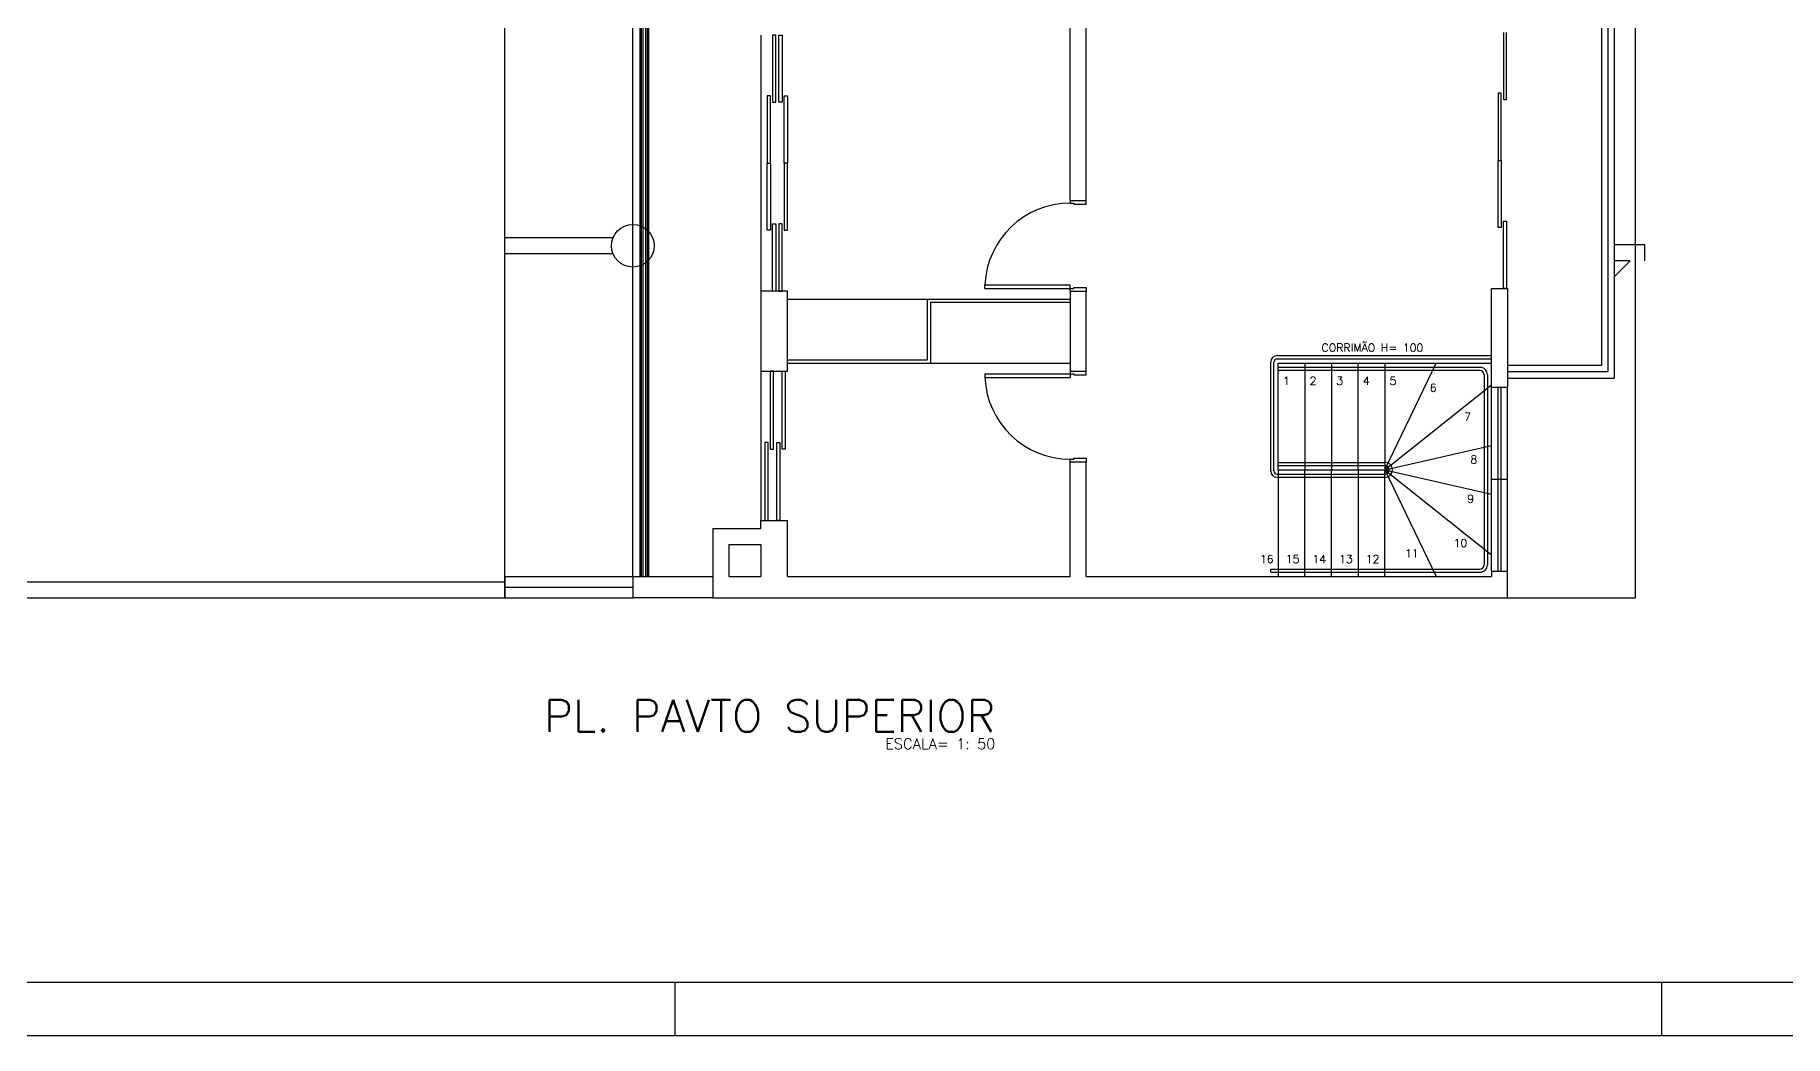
# Model space of a CAD drawing. Extents: x -435 to 5505, y -2177 to 2023.
# Drawn here: x 1205 to 2846, y -2177 to -1238 of the extents above; entities that cross this region are included whole.
import ezdxf
from ezdxf.enums import TextEntityAlignment as Align

# ---------------------------------------------------------------- set-up
doc = ezdxf.new("R2010")
doc.units = 0
doc.header["$MEASUREMENT"] = 0
doc.layers.get('0').update_dxf_attribs({"linetype": 'CONTINUOUS'})
doc.layers.add('025', color=2, linetype='CONTINUOUS')
doc.layers.add('100', color=6, linetype='CONTINUOUS')
doc.styles.get("Standard").update_dxf_attribs({"font": 'romans.shx', "height": 8})

msp = doc.modelspace()

# ---------------------------------------------------------------- linework, layer by layer
for p, q in [((2705.70465, -1765.90909), (2705.70465, -745.90909)), ((1645.70465, -1765.90909), (1645.70465, -835.90909)), ((1765.70465, -1745.90909), (1765.70465, -865.90909)), ((1772.70465, -1745.90909), (1772.70465, -872.90909)), ((1773.90465, -1745.90909), (1773.90465, -874.10909)), ((1775.40465, -1745.90909), (1775.40465, -875.60909)), ((1778.00465, -1745.90909), (1778.00465, -878.20909)), ((1779.50465, -1745.90909), (1779.50465, -879.70909)), ((1780.70465, -1745.90909), (1780.70465, -880.90909)), ((2175.70465, -1393.40909), (2175.70465, -1225.90909)), ((2190.70465, -1393.40909), (2190.70465, -1225.90909)), ((2679.70465, -1225.90909), (2679.70465, -1553.90909)), ((2685.70465, -1219.90909), (2685.70465, -1559.90909)), ((1885.70465, -1238.40909), (1885.70465, -1478.40909)), ((1899.70465, -1238.40909), (1896.70465, -1238.40909)), ((1896.70465, -1238.40909), (1896.70465, -1301.40909)), ((1899.70465, -1301.40909), (1899.70465, -1238.40909)), ((1902.70465, -1301.40909), (1902.70465, -1238.40909)), ((1902.70465, -1238.40909), (1905.70465, -1238.40909)), ((1905.70465, -1238.40909), (1905.70465, -1301.40909)), ((2581.70465, -1235.90909), (2581.70465, -1298.90909)), ((2584.70465, -1298.90909), (2584.70465, -1235.90909)), ((2673.70465, -1231.90909), (2673.70465, -1547.90909)), ((1894.70465, -1295.40909), (1891.70465, -1295.40909)), ((1891.70465, -1295.40909), (1891.70465, -1358.40909)), ((1894.70465, -1358.40909), (1894.70465, -1295.40909)), ((1907.70465, -1358.40909), (1907.70465, -1295.40909)), ((1907.70465, -1295.40909), (1910.70465, -1295.40909)), ((1910.70465, -1295.40909), (1910.70465, -1358.40909)), ((2579.70465, -1292.90909), (2576.70465, -1292.90909)), ((2576.70465, -1292.90909), (2576.70465, -1355.90909)), ((2579.70465, -1355.90909), (2579.70465, -1292.90909)), ((1896.70465, -1301.40909), (1899.70465, -1301.40909)), ((1905.70465, -1301.40909), (1902.70465, -1301.40909)), ((2581.70465, -1298.90909), (2584.70465, -1298.90909)), ((1891.70465, -1358.40909), (1894.70465, -1358.40909)), ((1891.70465, -1358.40909), (1894.70465, -1358.40909)), ((1891.70465, -1421.40909), (1891.70465, -1358.40909)), ((1894.70465, -1358.40909), (1894.70465, -1421.40909)), ((1910.70465, -1358.40909), (1907.70465, -1358.40909)), ((1910.70465, -1358.40909), (1907.70465, -1358.40909)), ((1907.70465, -1358.40909), (1907.70465, -1421.40909)), ((1910.70465, -1421.40909), (1910.70465, -1358.40909)), ((2576.70465, -1355.90909), (2579.70465, -1355.90909)), ((2576.70465, -1355.90909), (2579.70465, -1355.90909)), ((2576.70465, -1418.90909), (2576.70465, -1355.90909)), ((2579.70465, -1355.90909), (2579.70465, -1418.90909)), ((2175.70465, -1393.40909), (2190.70465, -1393.40909)), ((2175.70465, -1393.40909), (2175.70465, -1395.90909)), ((2190.70465, -1396.90909), (2190.70465, -1393.40909)), ((2175.70465, -1395.90909), (2179.20465, -1395.90909)), ((2179.20465, -1395.90909), (2179.20465, -1396.90909)), ((2179.20465, -1396.90909), (2190.70465, -1396.90909)), ((1894.70465, -1421.40909), (1891.70465, -1421.40909)), ((1896.70465, -1415.40909), (1899.70465, -1415.40909)), ((1896.70465, -1478.40909), (1896.70465, -1415.40909)), ((1899.70465, -1415.40909), (1899.70465, -1478.40909)), ((1905.70465, -1415.40909), (1902.70465, -1415.40909)), ((1902.70465, -1415.40909), (1902.70465, -1478.40909)), ((1905.70465, -1478.40909), (1905.70465, -1415.40909)), ((1907.70465, -1421.40909), (1910.70465, -1421.40909)), ((2579.70465, -1418.90909), (2576.70465, -1418.90909)), ((2581.70465, -1412.90909), (2584.70465, -1412.90909)), ((2581.70465, -1475.90909), (2581.70465, -1412.90909)), ((2584.70465, -1412.90909), (2584.70465, -1475.90909)), ((1747.16415, -1428.40909), (1645.70465, -1428.40909)), ((1747.16415, -1443.40909), (1645.70465, -1443.40909)), ((2714.35839, -1434.90909), (2685.70465, -1434.90909)), ((2714.35839, -1449.90909), (2714.35839, -1434.90909)), ((2685.70465, -1464.90909), (2700.70465, -1449.90909)), ((2700.70465, -1449.90909), (2685.70465, -1449.90909)), ((2095.70465, -1472.40909), (2175.70465, -1472.40909)), ((2095.70465, -1475.90909), (2095.70465, -1472.40909)), ((2095.70465, -1475.90909), (2175.70465, -1475.90909)), ((2175.70465, -1475.90909), (2175.70465, -1472.40909)), ((2175.70465, -1478.40909), (2175.70465, -1475.90909)), ((2175.70465, -1475.90909), (2179.20465, -1475.90909)), ((2179.20465, -1474.90909), (2190.70465, -1474.90909)), ((2179.20465, -1475.90909), (2179.20465, -1474.90909)), ((2190.70465, -1474.90909), (2190.70465, -1478.40909)), ((2570.70465, -1568.90909), (2570.70465, -1475.90909)), ((2570.70465, -1475.90909), (2585.70465, -1475.90909)), ((2584.70465, -1475.90909), (2581.70465, -1475.90909)), ((2585.70465, -1475.90909), (2585.70465, -1568.90909)), ((1885.70465, -1478.40909), (1885.70465, -1553.40909)), ((1910.70465, -1478.40909), (1885.70465, -1478.40909)), ((1899.70465, -1478.40909), (1896.70465, -1478.40909)), ((1902.70465, -1478.40909), (1905.70465, -1478.40909)), ((1910.70465, -1553.40909), (1910.70465, -1478.40909)), ((1910.70465, -1485.90909), (2175.70465, -1485.90909)), ((2041.70465, -1485.90909), (2041.70465, -1542.90909)), ((2044.70465, -1488.90909), (2044.70465, -1545.90909)), ((2044.70465, -1488.90909), (2175.70465, -1488.90909)), ((2175.70465, -1478.40909), (2175.70465, -1553.40909)), ((2175.70465, -1478.40909), (2190.70465, -1478.40909)), ((2190.70465, -1553.40909), (2190.70465, -1478.40909)), ((2369.70465, -1538.90909), (2570.70465, -1538.90909)), ((2369.70465, -1541.90909), (2570.70465, -1541.90909)), ((1885.70465, -1553.40909), (1910.70465, -1553.40909)), ((1885.70465, -1553.40909), (1885.70465, -1693.40909)), ((1897.56752, -1553.40909), (1894.56752, -1553.40909)), ((1894.56752, -1553.40909), (1894.56752, -1626.40909)), ((1897.56752, -1626.40909), (1897.56752, -1553.40909)), ((1905.56752, -1626.40909), (1905.56752, -1553.40909)), ((1905.56752, -1553.40909), (1908.56752, -1553.40909)), ((1908.56752, -1553.40909), (1908.56752, -1626.40909)), ((1910.70465, -1542.90909), (2041.70465, -1542.90909)), ((1910.70465, -1545.90909), (2175.70465, -1545.90909)), ((2095.70465, -1555.90909), (2175.70465, -1555.90909)), ((2095.70465, -1555.90909), (2095.70465, -1559.40909)), ((2175.70465, -1553.40909), (2190.70465, -1553.40909)), ((2175.70465, -1553.40909), (2175.70465, -1555.90909)), ((2175.70465, -1555.90909), (2179.20465, -1555.90909)), ((2175.70465, -1555.90909), (2175.70465, -1559.40909)), ((2179.20465, -1555.90909), (2179.20465, -1556.90909)), ((2179.20465, -1556.90909), (2190.70465, -1556.90909)), ((2190.70465, -1556.90909), (2190.70465, -1553.40909)), ((2363.70465, -1646.90909), (2363.70465, -1544.90909)), ((2366.70465, -1646.90909), (2366.70465, -1544.90909)), ((2370.70465, -1645.90909), (2370.70465, -1545.90909)), ((2370.70465, -1545.90909), (2570.70465, -1545.90909)), ((2370.70465, -1645.90909), (2370.70465, -1549.90909)), ((2559.70465, -1549.90909), (2370.70465, -1549.90909)), ((2559.70465, -1552.90909), (2370.70465, -1552.90909)), ((2395.70465, -1545.90909), (2395.70465, -1645.90909)), ((2420.70465, -1545.90909), (2420.70465, -1645.90909)), ((2445.70465, -1645.90909), (2445.70465, -1545.90909)), ((2470.70465, -1545.90909), (2470.70465, -1645.90909)), ((2470.70465, -1645.90909), (2518.86211, -1545.90909)), ((2563.70465, -1556.90909), (2563.70465, -1734.90909)), ((2566.70465, -1556.90909), (2566.70465, -1734.90909)), ((2585.70465, -1547.90909), (2673.70465, -1547.90909)), ((2585.70465, -1553.90909), (2679.70465, -1553.90909)), ((2095.70465, -1559.40909), (2175.70465, -1559.40909)), ((2470.70465, -1645.90909), (2570.70465, -1566.16175)), ((2570.70465, -1740.90909), (2570.70465, -1568.90909)), ((2585.70465, -1568.90909), (2570.70465, -1568.90909)), ((2576.70465, -1740.90909), (2576.70465, -1568.90909)), ((2579.70465, -1740.90909), (2579.70465, -1568.90909)), ((2585.70465, -1559.90909), (2685.70465, -1559.90909)), ((2585.70465, -1740.90909), (2585.70465, -1568.90909)), ((1892.56752, -1620.40909), (1889.56752, -1620.40909)), ((1889.56752, -1620.40909), (1889.56752, -1693.40909)), ((1892.56752, -1693.40909), (1892.56752, -1620.40909)), ((1900.56752, -1693.40909), (1900.56752, -1620.40909)), ((1900.56752, -1620.40909), (1903.56752, -1620.40909)), ((1903.56752, -1620.40909), (1903.56752, -1693.40909)), ((2470.70465, -1645.90909), (2570.70465, -1623.08474)), ((1894.56752, -1626.40909), (1897.56752, -1626.40909)), ((1908.56752, -1626.40909), (1905.56752, -1626.40909)), ((2175.70465, -1638.40909), (2175.70465, -1635.90909)), ((2175.70465, -1635.90909), (2179.20465, -1635.90909)), ((2175.70465, -1745.90909), (2175.70465, -1638.40909)), ((2175.70465, -1638.40909), (2190.70465, -1638.40909)), ((2179.20465, -1634.90909), (2190.70465, -1634.90909)), ((2179.20465, -1635.90909), (2179.20465, -1634.90909)), ((2190.70465, -1634.90909), (2190.70465, -1638.40909)), ((2190.70465, -1745.90909), (2190.70465, -1638.40909)), ((2370.70465, -1638.90909), (2470.70465, -1638.90909)), ((2369.70465, -1649.90909), (2470.70465, -1649.90909)), ((2369.70465, -1652.90909), (2470.70465, -1652.90909)), ((2370.70465, -1641.90909), (2470.70465, -1641.90909)), ((2370.70465, -1645.90909), (2370.70465, -1745.90909)), ((2370.70465, -1645.90909), (2470.70465, -1645.90909)), ((2395.70465, -1745.90909), (2395.70465, -1645.90909)), ((2420.70465, -1745.90909), (2420.70465, -1645.90909)), ((2445.70465, -1645.90909), (2445.70465, -1745.90909)), ((2470.70465, -1745.90909), (2470.70465, -1645.90909)), ((2470.70465, -1645.90909), (2570.70465, -1668.73343)), ((2470.70465, -1645.90909), (2570.70465, -1725.65642)), ((2470.70465, -1645.90909), (2518.86211, -1745.90909)), ((2585.70465, -1654.90909), (2570.70465, -1654.90909)), ((1840.70465, -1700.90909), (1840.70465, -1765.90909)), ((1840.70465, -1700.90909), (1885.70465, -1700.90909)), ((1885.70465, -1700.90909), (1885.70465, -1693.40909)), ((1885.70465, -1693.40909), (1910.70465, -1693.40909)), ((1889.56752, -1693.40909), (1892.56752, -1693.40909)), ((1903.56752, -1693.40909), (1900.56752, -1693.40909)), ((1910.70465, -1745.90909), (1910.70465, -1693.40909)), ((1855.70465, -1715.90909), (1855.70465, -1745.90909)), ((1855.70465, -1715.90909), (1885.70465, -1715.90909)), ((1885.70465, -1715.90909), (1885.70465, -1745.90909)), ((105.70465, -1750.90909), (1645.70465, -1750.90909)), ((1645.70465, -1745.90909), (1765.70465, -1745.90909)), ((1645.70465, -1745.90909), (1645.70465, -1765.90909)), ((1765.70465, -1745.90909), (1840.70465, -1745.90909)), ((1765.70465, -1745.90909), (1765.70465, -1765.90909)), ((1855.70465, -1745.90909), (1885.70465, -1745.90909)), ((1910.70465, -1745.90909), (2175.70465, -1745.90909)), ((2190.70465, -1745.90909), (2570.70465, -1745.90909)), ((2363.70465, -1738.90909), (2559.70465, -1738.90909)), ((2363.70465, -1741.90909), (2363.70465, -1738.90909)), ((2363.70465, -1741.90909), (2559.70465, -1741.90909)), ((2570.70465, -1740.90909), (2570.70465, -1745.90909)), ((2570.70465, -1740.90909), (2585.70465, -1740.90909)), ((2585.70465, -1765.90909), (2585.70465, -1740.90909)), ((105.70465, -1765.90909), (1645.70465, -1765.90909)), ((1645.70465, -1755.90909), (1765.70465, -1755.90909)), ((1645.70465, -1765.90909), (1765.70465, -1765.90909)), ((1840.70465, -1765.90909), (1765.70465, -1765.90909)), ((1840.70465, -1765.90909), (2705.70465, -1765.90909))]:
    msp.add_line(p, q)
msp.add_circle((1765.70465, -1435.90909), 20)
for centre, radius, start, end in [((2175.70465, -1475.90909), 80, 90, 177.4925093), ((2369.70465, -1544.90909), 6, 90, 180), ((2369.70465, -1544.90909), 3, 90, 180), ((2559.70465, -1556.90909), 7, 0, 90), ((2559.70465, -1556.90909), 4, 0, 90), ((2175.70465, -1555.90909), 80, 182.5074907, 270), ((2470.70465, -1645.90909), 7, 270, 90), ((2369.70465, -1646.90909), 6, 180, 270), ((2369.70465, -1646.90909), 3, 180, 270), ((2470.70465, -1645.90909), 4, 270, 90), ((2559.70465, -1734.90909), 4, 270, 0), ((2559.70465, -1734.90909), 7, 270, 0)]:
    msp.add_arc(centre, radius, start, end)
at = {"layer": '025'}
for p, q in [((1804.95239, -2126.52707), (1804.95239, -2176.52707)), ((2729.95239, -2126.52707), (2729.95239, -2176.52707)), ((5504.95239, -2176.52707), (-435.04761, -2176.52707))]:
    msp.add_line(p, q, dxfattribs=at)
at = {"layer": '100'}
msp.add_line((5454.95239, -2126.52707), (-310.04761, -2126.52707), dxfattribs=at)

# ---------------------------------------------------------------- texts
for s, p in [('CORRIMÃO H= 100', (2411.24325, -1535.18046)), ('1', (2375.06335, -1566.24698)), ('2', (2400.06335, -1566.24698)), ('3', (2425.06335, -1566.24698)), ('4', (2450.06335, -1566.24698)), ('5', (2475.06335, -1566.24698)), ('6', (2512.74169, -1572.75637)), ('7', (2544.85547, -1600.10976)), ('8', (2550.75412, -1640.00796)), ('9', (2547.80483, -1676.7964)), ('11', (2489.43691, -1727.96533)), ('10', (2535.0318, -1718.28524)), ('16', (2353.51717, -1733.26243)), ('15', (2377.69392, -1733.26243)), ('14', (2402.69392, -1733.26243)), ('13', (2427.69392, -1733.26243)), ('12', (2452.69392, -1733.26243))]:
    msp.add_text(s, height=7.5).set_placement(p)
for s, height, p in [('PL. PAVTO SUPERIOR', 30, (2105.53322, -1891.50144)), ('ESCALA= 1: 50', 10, (2105.53322, -1907.69909))]:
    msp.add_text(s, height=height).set_placement(p, align=Align.RIGHT)

doc.saveas('drawing.dxf')
